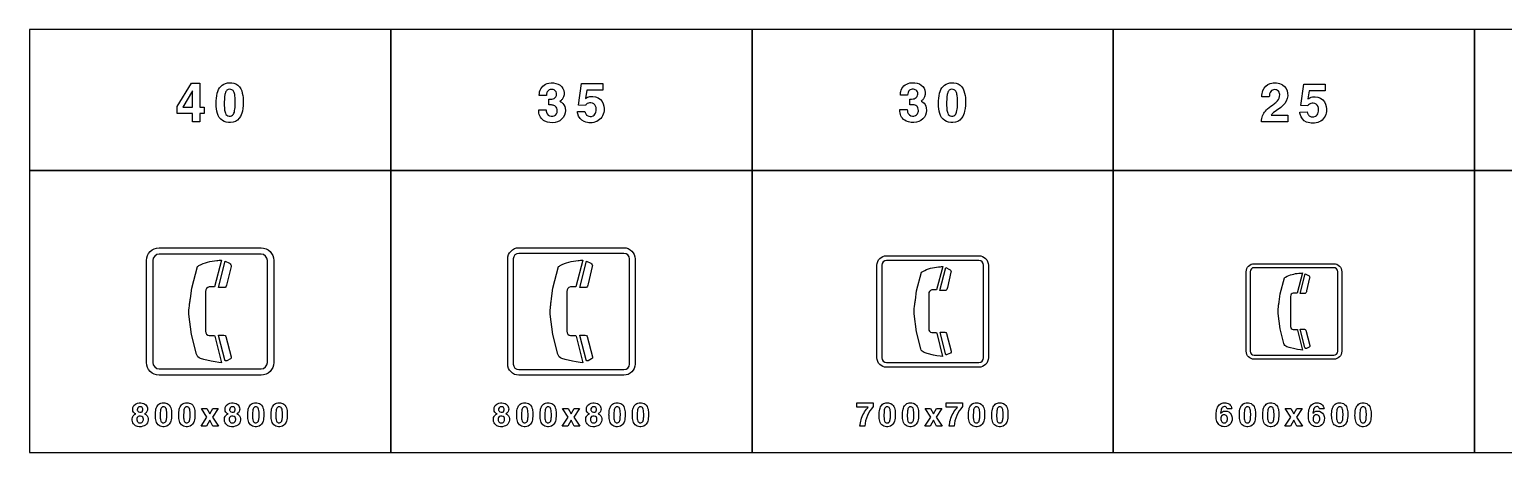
# Model space of a CAD drawing. Extents: x 0 to 18160, y 0 to 2655.
# Drawn here: x 0 to 9262, y 0 to 2655 of the extents above; entities that cross this region are included whole.
import ezdxf

# ---------------------------------------------------------------- set-up
doc = ezdxf.new("R2010")
doc.units = 0
doc.header["$MEASUREMENT"] = 0

msp = doc.modelspace()

# ---------------------------------------------------------------- linework, layer by layer
for points in [[(0, 1770), (2270, 1770), (2270, 2655), (0, 2655)], [(2270, 1770), (4540, 1770), (4540, 2655), (2270, 2655)], [(4540, 1770), (6810, 1770), (6810, 2655), (4540, 2655)], [(6810, 1770), (9080, 1770), (9080, 2655), (6810, 2655)], [(9080, 1770), (11350, 1770), (11350, 2655), (9080, 2655)], [(927.496, 2171.35), (1017.9, 2317.79), (1070.98, 2317.79), (1070.98, 2166.57), (1097.95, 2166.57), (1097.95, 2128.53), (1070.98, 2128.53), (1070.98, 2076.28), (1023.46, 2076.28), (1023.46, 2128.53), (927.496, 2128.53)], [(1023.46, 2269.13), (963.474, 2166.57), (1023.46, 2166.57)], [(0, 0), (2270, 0), (2270, 1770), (0, 1770)], [(2270, 0), (4540, 0), (4540, 1770), (2270, 1770)], [(4540, 0), (6810, 0), (6810, 1770), (4540, 1770)], [(6810, 0), (9080, 0), (9080, 1770), (6810, 1770)], [(9080, 0), (11350, 0), (11350, 1770), (9080, 1770)], [(1115.2, 221.769), (1080.08, 276.319), (1114.84, 276.319), (1133.11, 242.267), (1151.83, 276.319), (1185.98, 276.319), (1150.44, 222.29), (1186.95, 166.272), (1152.4, 166.272), (1132.54, 202.362), (1112.14, 166.272), (1077.99, 166.272)], [(3385.19, 221.769), (3350.07, 276.319), (3384.84, 276.319), (3403.11, 242.267), (3421.83, 276.319), (3455.97, 276.319), (3420.43, 222.29), (3456.95, 166.271), (3422.4, 166.271), (3402.54, 202.361), (3382.14, 166.271), (3347.99, 166.271)], [(5662.41, 221.387), (5627.29, 275.936), (5662.06, 275.936), (5680.33, 241.884), (5699.05, 275.936), (5733.19, 275.936), (5697.65, 221.908), (5734.16, 165.889), (5699.61, 165.889), (5679.76, 201.979), (5659.35, 165.889), (5625.21, 165.889)], [(7925.79, 221.523), (7890.67, 276.072), (7925.43, 276.072), (7943.7, 242.02), (7962.42, 276.072), (7996.57, 276.072), (7961.02, 222.044), (7997.54, 166.025), (7962.99, 166.025), (7943.13, 202.115), (7922.73, 166.025), (7888.58, 166.025)]]:
    msp.add_lwpolyline(points, close=True)
for points in [[(1173.29, 2191.65, -0.0563084), (1179.33, 2254.48, -0.130301), (1201.53, 2298.28, -0.174843), (1243.35, 2319.69, -0.147552), (1296.47, 2313.05, -0.192146), (1333.28, 2269.88, -0.0833996), (1342.52, 2212.85, -0.0545507), (1337.51, 2142.08, -0.116773), (1318.43, 2098, -0.221099), (1263.57, 2070.32, -0.162564), (1212.11, 2082.84, -0.174743), (1180.84, 2128.26, -0.0640867), (1173.37, 2186.95)], [(3199.84, 2150.87), (3246.2, 2150.87, 0.0411845), (3248.26, 2135.66, 0.335066), (3278.75, 2110.39, 0.276505), (3310.74, 2124.92, 0.158203), (3316.31, 2145.65, 0.0878221), (3313.34, 2161.57, 0.217575), (3294.82, 2178.43, 0.0882727), (3273.57, 2181.56), (3262.75, 2181.56), (3262.75, 2216.82, 0.0282129), (3282.34, 2217.42, 0.50028), (3309.31, 2262.91, 0.235001), (3290.79, 2277.96, 0.165496), (3265.12, 2275.67, 0.220849), (3250.9, 2259.12, 0.055705), (3248.02, 2240.92), (3203.2, 2240.92, -0.0488003), (3204.97, 2263.51, -0.30773), (3262.59, 2318.01, -0.146685), (3322.07, 2312.08, -0.469869), (3348.61, 2219.31, -0.0891152), (3336.57, 2207.54), (3332.3, 2204.54, -0.0245333), (3343.48, 2198.14, -0.202429), (3365.75, 2161.45, -0.422325), (3303.08, 2072, -0.154301), (3238.98, 2079.19, -0.287878), (3199.96, 2139.89, -0.0143877)], [(3442.43, 2139.57), (3489.39, 2141.35, 0.0452719), (3495.79, 2125.12, 0.0567733), (3500.53, 2118.25, 0.070207), (3504.95, 2114.77, 0.264984), (3540.97, 2112.87, 0.20748), (3558.38, 2135.98, 0.147389), (3557.24, 2174.01, 0.308532), (3527.86, 2195.42, 0.215743), (3498.08, 2185.19, 0.028781), (3492.71, 2178.95), (3450.09, 2180.96), (3467.91, 2315.64), (3601.95, 2315.64), (3601.95, 2273.77), (3501.51, 2273.77), (3492.55, 2221.76, -0.0211252), (3505.46, 2229.3, -0.121371), (3538.8, 2235.15, -0.244671), (3598.59, 2203.2, -0.173069), (3610.16, 2144.07, -0.256779), (3564.98, 2078.08, -0.199585), (3485.44, 2077.01, -0.245625), (3445.16, 2125.91, -0.0170062)], [(5469.08, 2152.29), (5515.45, 2152.29, 0.0411845), (5517.5, 2137.08, 0.335066), (5547.99, 2111.8, 0.276505), (5579.98, 2126.34, 0.158203), (5585.55, 2147.07, 0.0878221), (5582.59, 2162.99, 0.217575), (5564.07, 2179.85, 0.0882727), (5542.82, 2182.97), (5532, 2182.97), (5532, 2218.24, 0.0282129), (5551.59, 2218.83, 0.50028), (5578.56, 2264.33, 0.235001), (5560.04, 2279.38, 0.165496), (5534.37, 2277.09, 0.220849), (5520.15, 2260.54, 0.055705), (5517.27, 2242.33), (5472.44, 2242.33, -0.0488003), (5474.22, 2264.92, -0.30773), (5531.84, 2319.43, -0.146685), (5591.32, 2313.5, -0.469869), (5617.86, 2220.73, -0.0891152), (5605.81, 2208.96), (5601.55, 2205.96, -0.0245333), (5612.72, 2199.56, -0.202429), (5635, 2162.87, -0.422325), (5572.32, 2073.41, -0.154301), (5508.22, 2080.6, -0.287878), (5469.2, 2141.31, -0.0143877)], [(5711.68, 2191.65, -0.0563084), (5717.72, 2254.48, -0.130301), (5739.91, 2298.28, -0.174843), (5781.74, 2319.69, -0.147552), (5834.86, 2313.05, -0.192146), (5871.66, 2269.88, -0.0833996), (5880.91, 2212.85, -0.0545507), (5875.89, 2142.08, -0.116773), (5856.82, 2098, -0.221099), (5801.96, 2070.32, -0.162564), (5750.5, 2082.84, -0.174743), (5719.22, 2128.26, -0.0640867), (5711.76, 2186.95)], [(7741.06, 2074.79, -0.0640343), (7742.32, 2095.72, -0.161687), (7778.14, 2156.27, -0.0283718), (7819.97, 2188.65, 0.0545111), (7840.86, 2206.58, 0.192461), (7855.83, 2246.12, 0.234238), (7842.24, 2272.5, 0.196223), (7816.92, 2277.28, 0.252425), (7795.01, 2260.1, 0.0856617), (7790.86, 2243.08, 0.0202329), (7790.15, 2231.39), (7743.51, 2231.39, -0.0983795), (7749.55, 2272.7, -0.245047), (7795.72, 2315.83, -0.207102), (7872.69, 2307.49, -0.233443), (7905.15, 2255.16, -0.20961), (7886.99, 2190.98, -0.0785124), (7853.06, 2159.51, 0.0107372), (7817.24, 2133.72, 0.0665092), (7801.36, 2117.68), (7905.86, 2117.68), (7905.86, 2074.79)], [(1224.67, 2161.12, 0.0124589), (1225.19, 2154.8, 0.0668192), (1230.79, 2129.4, 0.615362), (1281.7, 2123.79, 0.0726881), (1287.15, 2136.83, 0.0588562), (1291.85, 2174.11, 0.0389037), (1290.23, 2241.09, 0.084671), (1283.64, 2264.43, 0.156013), (1272.18, 2276.6, 0.143208), (1256.47, 2279.56, 0.172584), (1240.71, 2273.36, 0.132565), (1230.76, 2257.8, 0.0498315), (1226.21, 2236.08, 0.0368731)], [(5763.06, 2161.12, 0.0124589), (5763.57, 2154.8, 0.0668192), (5769.18, 2129.4, 0.615362), (5820.09, 2123.79, 0.0726881), (5825.54, 2136.83, 0.0588562), (5830.24, 2174.11, 0.0389037), (5828.62, 2241.09, 0.084671), (5822.02, 2264.43, 0.156013), (5810.57, 2276.6, 0.143208), (5794.85, 2279.56, 0.172584), (5779.09, 2273.36, 0.132565), (5769.14, 2257.8, 0.0498315), (5764.6, 2236.08, 0.0368731)], [(7981.21, 2136.73), (8028.16, 2138.5, 0.0452719), (8034.56, 2122.27, 0.0567733), (8039.3, 2115.4, 0.070207), (8043.73, 2111.92, 0.264984), (8079.74, 2110.03, 0.20748), (8097.16, 2133.13, 0.147389), (8096.01, 2171.17, 0.308532), (8066.63, 2192.57, 0.215743), (8036.85, 2182.34, 0.028781), (8031.48, 2176.1), (7988.87, 2178.12), (8006.68, 2312.79), (8140.72, 2312.79), (8140.72, 2270.93), (8040.29, 2270.93), (8031.32, 2218.92, -0.0211252), (8044.24, 2226.46, -0.121371), (8077.57, 2232.3, -0.244671), (8137.36, 2200.35, -0.173069), (8148.94, 2141.23, -0.256779), (8103.76, 2075.23, -0.199585), (8024.22, 2074.17, -0.245625), (7983.93, 2123.06, -0.0170062)], [(815, 484.995, -0.414213), (735, 564.995), (735, 1204.99, -0.414213), (815, 1284.99), (1455, 1284.99, -0.414213), (1535, 1204.99), (1535, 564.995, -0.414213), (1455, 484.995)], [(815, 524.995), (1455, 524.995, 0.414213), (1495, 564.995), (1495, 1204.99, 0.414213), (1455, 1244.99), (815, 1244.99, 0.414213), (775, 1204.99), (775, 564.995, 0.414213)], [(1106.84, 761.645, 0.0484722), (1106.94, 760.494, 0.396378), (1129.07, 733.856), (1163.33, 733.792), (1164.23, 729.585), (1206.42, 562.235), (1189.16, 564.575), (1165.76, 568.118), (1141.1, 572.868), (1094.88, 583.387), (1073.94, 590.587, -0.258111), (1050.21, 617.352), (1019.02, 739.585), (1001.72, 867.885, -0.0373444), (1004.46, 920.019, 0.0129558), (1005.2, 927.304, -0.0205744), (1006.56, 938.851, 0.00943642), (1010.79, 966.403), (1019.1, 1032.21), (1054.73, 1167.46, -0.0101235), (1064.77, 1173.1, -0.103598), (1176.62, 1205.47, 0.00858605), (1206.67, 1207.76), (1162.49, 1039.44), (1128.48, 1039.23, 0.332436), (1106.61, 1011.02)], [(3075, 484.995, -0.414213), (3005, 554.995), (3005, 1215, -0.414213), (3075, 1285), (3735, 1285, -0.414213), (3805, 1215), (3805, 554.995, -0.414213), (3735, 484.995)], [(3075, 519.995), (3735, 519.995, 0.414213), (3770, 554.995), (3770, 1215, 0.414213), (3735, 1250), (3075, 1250, 0.414213), (3040, 1215), (3040, 554.995, 0.414213)], [(3376.84, 761.645, 0.0484722), (3376.94, 760.494, 0.396378), (3399.07, 733.856), (3433.33, 733.792), (3434.23, 729.585), (3476.42, 562.235), (3459.16, 564.575), (3435.76, 568.118), (3411.1, 572.868), (3364.88, 583.387), (3343.94, 590.587, -0.258111), (3320.21, 617.352), (3289.02, 739.585), (3271.72, 867.885, -0.0373444), (3274.46, 920.019, 0.0129558), (3275.2, 927.304, -0.0205744), (3276.56, 938.851, 0.00943642), (3280.79, 966.403), (3289.1, 1032.21), (3324.73, 1167.46, -0.0101235), (3334.77, 1173.1, -0.103598), (3446.62, 1205.47, 0.00858605), (3476.67, 1207.76), (3432.49, 1039.44), (3398.48, 1039.23, 0.332436), (3376.61, 1011.02)], [(5385, 534.995, -0.414213), (5325, 594.995), (5325, 1174.99, -0.414213), (5385, 1234.99), (5965, 1234.99, -0.414213), (6025, 1174.99), (6025, 594.995, -0.414213), (5965, 534.995)], [(5385, 564.995), (5965, 564.995, 0.414213), (5995, 594.995), (5995, 1174.99, 0.414213), (5965, 1204.99), (5385, 1204.99, 0.414213), (5355, 1174.99), (5355, 594.995, 0.414213)], [(1229.58, 1200.45), (1256.52, 1187.44, -0.351842), (1266.35, 1166.75), (1240.44, 1058.11), (1238.69, 1050.01, -0.155811), (1232.14, 1038.69, -0.186095), (1224.47, 1035.73), (1187.33, 1035.73)], [(3499.58, 1200.45), (3526.52, 1187.44, -0.351842), (3536.35, 1166.75), (3510.44, 1058.11), (3508.69, 1050.01, -0.155811), (3502.14, 1038.69, -0.186095), (3494.47, 1035.73), (3457.33, 1035.73)], [(5650.36, 777.064, 0.0484722), (5650.45, 776.057, 0.396378), (5669.81, 752.748), (5699.79, 752.693), (5700.57, 749.011), (5737.49, 602.58), (5722.39, 604.628), (5701.91, 607.728), (5680.34, 611.884), (5639.9, 621.088), (5621.57, 627.388, -0.258111), (5600.81, 650.808), (5573.52, 757.761), (5558.38, 870.024, -0.0373444), (5560.78, 915.641, 0.0129558), (5561.43, 922.016, -0.0205744), (5562.61, 932.119, 0.00943642), (5566.32, 956.227), (5573.59, 1013.81), (5604.77, 1132.15, -0.0101235), (5613.55, 1137.08, -0.103598), (5711.41, 1165.41, 0.00858605), (5737.71, 1167.41), (5699.06, 1020.13), (5669.29, 1019.95, 0.332436), (5650.16, 995.267)], [(5757.76, 1161.02), (5781.33, 1149.63, -0.351842), (5789.93, 1131.53), (5767.26, 1036.47), (5765.73, 1029.39, -0.155811), (5760, 1019.48, -0.186095), (5753.29, 1016.89), (5720.79, 1016.89)], [(7695, 584.995, -0.414213), (7645, 634.995), (7645, 1134.99, -0.414213), (7695, 1184.99), (8195, 1184.99, -0.414213), (8245, 1134.99), (8245, 634.995, -0.414213), (8195, 584.995)], [(7695, 609.995), (8195, 609.995, 0.414213), (8220, 634.995), (8220, 1134.99, 0.414213), (8195, 1159.99), (7695, 1159.99, 0.414213), (7670, 1134.99), (7670, 634.995, 0.414213)], [(7923.88, 792.482, 0.0484722), (7923.96, 791.619, 0.396378), (7940.55, 771.641), (7966.25, 771.593), (7966.92, 768.437), (7998.56, 642.925), (7985.62, 644.68), (7968.07, 647.337), (7949.57, 650.9), (7914.91, 658.789), (7899.21, 664.189, -0.258111), (7881.41, 684.263), (7858.02, 775.937), (7845.04, 872.162, -0.0373444), (7847.1, 911.263, 0.0129558), (7847.65, 916.727, -0.0205744), (7848.67, 925.387, 0.00943642), (7851.84, 946.051), (7858.08, 995.406), (7884.8, 1096.84, -0.0101235), (7892.33, 1101.07, -0.103598), (7976.21, 1125.35, 0.00858605), (7998.75, 1127.07), (7965.62, 1000.83), (7940.11, 1000.67, 0.332436), (7923.71, 979.514)], [(8015.94, 1121.58), (8036.14, 1111.83, -0.351842), (8043.51, 1096.31), (8024.08, 1014.83), (8022.77, 1008.76, -0.155811), (8017.86, 1000.27, -0.186095), (8012.11, 998.046), (7984.25, 998.049)], [(5762.96, 613.534, -0.144131), (5759.69, 613.557, -0.187476), (5757.35, 615.835, -0.0469624), (5756.42, 618.062), (5755.73, 620.146), (5723.27, 745.983), (5721.37, 754.596), (5751.27, 754.641, -0.337644), (5760.91, 747.286), (5791.35, 635.896, -0.358767), (5786.12, 624.302), (5766.56, 614.658, -0.0102631)], [(8020.39, 652.314, -0.144131), (8017.59, 652.334, -0.187476), (8015.58, 654.287, -0.0469624), (8014.79, 656.195), (8014.2, 657.981), (7986.37, 765.842), (7984.75, 773.225), (8010.37, 773.263, -0.337644), (8018.63, 766.959), (8044.73, 671.481, -0.358767), (8040.25, 661.544), (8023.48, 653.278, -0.0102631)], [(1235.52, 574.754, -0.144131), (1231.79, 574.78, -0.187476), (1229.11, 577.384, -0.0469624), (1228.05, 579.928), (1227.27, 582.31), (1190.16, 726.124), (1188, 735.968), (1222.16, 736.019, -0.337644), (1233.18, 727.614), (1267.97, 600.31, -0.358767), (1262, 587.06), (1239.64, 576.039, -0.0102631)], [(3505.52, 574.754, -0.144131), (3501.79, 574.78, -0.187476), (3499.11, 577.384, -0.0469624), (3498.05, 579.928), (3497.27, 582.31), (3460.16, 726.124), (3458, 735.968), (3492.16, 736.019, -0.337644), (3503.18, 727.614), (3537.97, 600.31, -0.358767), (3532, 587.06), (3509.64, 576.039, -0.0102631)], [(667.968, 242.323, -0.0382282), (664.485, 243.627, -0.270406), (649.106, 267.703, -0.377372), (679.437, 309.622, -0.15371), (717.921, 307.513, -0.416366), (738.324, 258.058, -0.173733), (723.774, 243.674), (722.328, 242.987, -0.0479914), (731.997, 238.034, -0.173856), (743.608, 221.873, -0.440125), (712.542, 164.243, -0.184), (667.115, 168.106, -0.410286), (649.627, 226.897, -0.151435), (664.035, 240.357)], [(677.305, 267.821, 0.0587981), (678.181, 263.887, 0.18403), (685.267, 254.717, 0.217144), (702.684, 253.485, 0.192437), (710.883, 260.57, 0.157808), (712.542, 273.982, 0.166677), (707.968, 282.821, 0.173614), (695.954, 287.323, 0.2359), (681.001, 280.902, 0.184791)], [(791.138, 234.258, -0.0563084), (794.763, 271.959, -0.130301), (808.081, 298.238, -0.174843), (833.176, 311.082, -0.147552), (865.048, 307.101, -0.192146), (887.133, 281.201, -0.0833996), (892.678, 246.983, -0.0545507), (889.668, 204.518, -0.116773), (878.223, 178.073, -0.221099), (845.308, 161.461, -0.162564), (814.432, 168.973, -0.174743), (795.664, 196.224, -0.0640867), (791.185, 231.438)], [(821.967, 215.94, 0.0124589), (822.275, 212.149, 0.0668192), (825.64, 196.912, 0.615362), (856.185, 193.547, 0.0726881), (859.455, 201.367, 0.0588562), (862.275, 223.736, 0.0389037), (861.303, 263.926, 0.084671), (857.346, 277.93, 0.156013), (850.474, 285.229, 0.143208), (841.043, 287.006, 0.172584), (831.588, 283.286, 0.132565), (825.616, 273.949, 0.0498315), (822.891, 260.916, 0.0368731)], [(937.884, 234.249, -0.0563084), (941.509, 271.95, -0.130301), (954.827, 298.23, -0.174843), (979.922, 311.073, -0.147552), (1011.79, 307.092, -0.192146), (1033.88, 281.192, -0.0833996), (1039.42, 246.974, -0.0545507), (1036.41, 204.509, -0.116773), (1024.97, 178.064, -0.221099), (992.054, 161.452, -0.162564), (961.178, 168.964, -0.174743), (942.41, 196.215, -0.0640867), (937.931, 231.429)], [(968.713, 215.931, 0.0124589), (969.021, 212.14, 0.0668192), (972.386, 196.903, 0.615362), (1002.93, 193.538, 0.0726881), (1006.2, 201.358, 0.0588562), (1009.02, 223.727, 0.0389037), (1008.05, 263.917, 0.084671), (1004.09, 277.922, 0.156013), (997.22, 285.22, 0.143208), (987.789, 286.997, 0.172584), (978.334, 283.277, 0.132565), (972.362, 273.94, 0.0498315), (969.637, 260.907, 0.0368731)], [(1248.01, 242.296, -0.0382282), (1244.53, 243.599, -0.270406), (1229.15, 267.675, -0.377372), (1259.48, 309.594, -0.15371), (1297.96, 307.485, -0.416366), (1318.36, 258.03, -0.173733), (1303.81, 243.646), (1302.37, 242.959, -0.0479914), (1312.04, 238.007, -0.173856), (1323.65, 221.846, -0.440125), (1292.58, 164.215, -0.184), (1247.16, 168.078, -0.410286), (1229.67, 226.869, -0.151435), (1244.08, 240.329)], [(1257.35, 267.793, 0.0587981), (1258.22, 263.86, 0.18403), (1265.31, 254.689, 0.217144), (1282.72, 253.457, 0.192437), (1290.92, 260.542, 0.157808), (1292.58, 273.955, 0.166677), (1288.01, 282.793, 0.173614), (1276, 287.296, 0.2359), (1261.04, 280.874, 0.184791)], [(1371.18, 234.284, -0.0563084), (1374.8, 271.986, -0.130301), (1388.12, 298.265, -0.174843), (1413.22, 311.109, -0.147552), (1445.09, 307.128, -0.192146), (1467.17, 281.228, -0.0833996), (1472.72, 247.01, -0.0545507), (1469.71, 204.545, -0.116773), (1458.26, 178.1, -0.221099), (1425.35, 161.488, -0.162564), (1394.47, 169, -0.174743), (1375.7, 196.251, -0.0640867), (1371.23, 231.465)], [(1402.01, 215.967, 0.0124589), (1402.32, 212.175, 0.0668192), (1405.68, 196.939, 0.615362), (1436.23, 193.574, 0.0726881), (1439.5, 201.394, 0.0588562), (1442.32, 223.763, 0.0389037), (1441.34, 263.953, 0.084671), (1437.39, 277.957, 0.156013), (1430.52, 285.256, 0.143208), (1421.08, 287.033, 0.172584), (1411.63, 283.313, 0.132565), (1405.66, 273.976, 0.0498315), (1402.93, 260.943, 0.0368731)], [(1517.93, 234.312, -0.0563084), (1521.55, 272.013, -0.130301), (1534.87, 298.293, -0.174843), (1559.96, 311.136, -0.147552), (1591.83, 307.155, -0.192146), (1613.92, 281.255, -0.0833996), (1619.47, 247.037, -0.0545507), (1616.46, 204.573, -0.116773), (1605.01, 178.127, -0.221099), (1572.1, 161.516, -0.162564), (1541.22, 169.028, -0.174743), (1522.45, 196.279, -0.0640867), (1517.97, 231.492)], [(1548.75, 215.994, 0.0124589), (1549.06, 212.203, 0.0668192), (1552.43, 196.966, 0.615362), (1582.97, 193.601, 0.0726881), (1586.24, 201.421, 0.0588562), (1589.06, 223.791, 0.0389037), (1588.09, 263.98, 0.084671), (1584.13, 277.985, 0.156013), (1577.26, 285.283, 0.143208), (1567.83, 287.061, 0.172584), (1558.38, 283.34, 0.132565), (1552.4, 274.004, 0.0498315), (1549.68, 260.971, 0.0368731)], [(2937.96, 242.323, -0.0382282), (2934.48, 243.627, -0.270406), (2919.1, 267.702, -0.377372), (2949.43, 309.622, -0.15371), (2987.91, 307.513, -0.416366), (3008.32, 258.058, -0.173733), (2993.77, 243.674), (2992.32, 242.987, -0.0479914), (3001.99, 238.034, -0.173856), (3013.6, 221.873, -0.440125), (2982.54, 164.243, -0.184), (2937.11, 168.105, -0.410286), (2919.62, 226.897, -0.151435), (2934.03, 240.357)], [(2947.3, 267.821, 0.0587981), (2948.18, 263.887, 0.18403), (2955.26, 254.717, 0.217144), (2972.68, 253.485, 0.192437), (2980.88, 260.57, 0.157808), (2982.54, 273.982, 0.166677), (2977.96, 282.821, 0.173614), (2965.95, 287.323, 0.2359), (2950.99, 280.902, 0.184791)], [(3061.13, 234.257, -0.0563084), (3064.76, 271.959, -0.130301), (3078.07, 298.238, -0.174843), (3103.17, 311.082, -0.147552), (3135.04, 307.101, -0.192146), (3157.13, 281.2, -0.0833996), (3162.67, 246.982, -0.0545507), (3159.66, 204.518, -0.116773), (3148.22, 178.073, -0.221099), (3115.3, 161.461, -0.162564), (3084.43, 168.973, -0.174743), (3065.66, 196.224, -0.0640867), (3061.18, 231.437)], [(3091.96, 215.94, 0.0124589), (3092.27, 212.148, 0.0668192), (3095.63, 196.911, 0.615362), (3126.18, 193.546, 0.0726881), (3129.45, 201.366, 0.0588562), (3132.27, 223.736, 0.0389037), (3131.3, 263.926, 0.084671), (3127.34, 277.93, 0.156013), (3120.47, 285.229, 0.143208), (3111.04, 287.006, 0.172584), (3101.58, 283.286, 0.132565), (3095.61, 273.949, 0.0498315), (3092.88, 260.916, 0.0368731)], [(3207.88, 234.248, -0.0563084), (3211.5, 271.95, -0.130301), (3224.82, 298.229, -0.174843), (3249.92, 311.073, -0.147552), (3281.79, 307.092, -0.192146), (3303.87, 281.192, -0.0833996), (3309.42, 246.974, -0.0545507), (3306.41, 204.509, -0.116773), (3294.96, 178.064, -0.221099), (3262.05, 161.452, -0.162564), (3231.17, 168.964, -0.174743), (3212.4, 196.215, -0.0640867), (3207.92, 231.428)], [(3238.71, 215.931, 0.0124589), (3239.02, 212.139, 0.0668192), (3242.38, 196.902, 0.615362), (3272.92, 193.537, 0.0726881), (3276.19, 201.357, 0.0588562), (3279.02, 223.727, 0.0389037), (3278.04, 263.917, 0.084671), (3274.09, 277.921, 0.156013), (3267.21, 285.22, 0.143208), (3257.78, 286.997, 0.172584), (3248.33, 283.277, 0.132565), (3242.36, 273.94, 0.0498315), (3239.63, 260.907, 0.0368731)], [(3518, 242.296, -0.0382282), (3514.52, 243.599, -0.270406), (3499.14, 267.675, -0.377372), (3529.47, 309.594, -0.15371), (3567.96, 307.485, -0.416366), (3588.36, 258.03, -0.173733), (3573.81, 243.646), (3572.36, 242.959, -0.0479914), (3582.03, 238.007, -0.173856), (3593.64, 221.845, -0.440125), (3562.58, 164.215, -0.184), (3517.15, 168.078, -0.410286), (3499.66, 226.869, -0.151435), (3514.07, 240.329)], [(3527.34, 267.793, 0.0587981), (3528.22, 263.86, 0.18403), (3535.3, 254.689, 0.217144), (3552.72, 253.457, 0.192437), (3560.92, 260.542, 0.157808), (3562.58, 273.954, 0.166677), (3558, 282.793, 0.173614), (3545.99, 287.296, 0.2359), (3531.04, 280.874, 0.184791)], [(3641.17, 234.284, -0.0563084), (3644.8, 271.986, -0.130301), (3658.12, 298.265, -0.174843), (3683.21, 311.109, -0.147552), (3715.08, 307.128, -0.192146), (3737.17, 281.227, -0.0833996), (3742.71, 247.009, -0.0545507), (3739.7, 204.545, -0.116773), (3728.26, 178.099, -0.221099), (3695.34, 161.488, -0.162564), (3664.47, 169, -0.174743), (3645.7, 196.251, -0.0640867), (3641.22, 231.464)], [(3672, 215.967, 0.0124589), (3672.31, 212.175, 0.0668192), (3675.68, 196.938, 0.615362), (3706.22, 193.573, 0.0726881), (3709.49, 201.393, 0.0588562), (3712.31, 223.763, 0.0389037), (3711.34, 263.953, 0.084671), (3707.38, 277.957, 0.156013), (3700.51, 285.256, 0.143208), (3691.08, 287.033, 0.172584), (3681.62, 283.313, 0.132565), (3675.65, 273.976, 0.0498315), (3672.93, 260.943, 0.0368731)], [(3787.92, 234.312, -0.0563084), (3791.54, 272.013, -0.130301), (3804.86, 298.293, -0.174843), (3829.96, 311.136, -0.147552), (3861.83, 307.155, -0.192146), (3883.91, 281.255, -0.0833996), (3889.46, 247.037, -0.0545507), (3886.45, 204.572, -0.116773), (3875, 178.127, -0.221099), (3842.09, 161.515, -0.162564), (3811.21, 169.027, -0.174743), (3792.44, 196.278, -0.0640867), (3787.97, 231.492)], [(3818.75, 215.994, 0.0124589), (3819.06, 212.203, 0.0668192), (3822.42, 196.966, 0.615362), (3852.97, 193.601, 0.0726881), (3856.24, 201.421, 0.0588562), (3859.06, 223.79, 0.0389037), (3858.08, 263.98, 0.084671), (3854.13, 277.985, 0.156013), (3847.26, 285.283, 0.143208), (3837.82, 287.06, 0.172584), (3828.37, 283.34, 0.132565), (3822.4, 274.004, 0.0498315), (3819.67, 260.97, 0.0368731)], [(5197.97, 311.538), (5301.72, 311.538), (5301.72, 287.747, 0.17337), (5248.52, 165.709), (5218.19, 165.709, -0.0554097), (5224.99, 205.33, -0.10295), (5266.79, 281.111), (5270.2, 285.353), (5197.97, 285.353)], [(5338.35, 233.875, -0.0563084), (5341.98, 271.576, -0.130301), (5355.29, 297.856, -0.174843), (5380.39, 310.699, -0.147552), (5412.26, 306.718, -0.192146), (5434.35, 280.818, -0.0833996), (5439.89, 246.6, -0.0545507), (5436.88, 204.136, -0.116773), (5425.44, 177.69, -0.221099), (5392.52, 161.079, -0.162564), (5361.64, 168.591, -0.174743), (5342.88, 195.842, -0.0640867), (5338.4, 231.055)], [(5369.18, 215.557, 0.0124589), (5369.49, 211.766, 0.0668192), (5372.85, 196.529, 0.615362), (5403.4, 193.164, 0.0726881), (5406.67, 200.984, 0.0588562), (5409.49, 223.354, 0.0389037), (5408.52, 263.543, 0.084671), (5404.56, 277.548, 0.156013), (5397.69, 284.846, 0.143208), (5388.26, 286.624, 0.172584), (5378.8, 282.903, 0.132565), (5372.83, 273.567, 0.0498315), (5370.1, 260.534, 0.0368731)], [(5485.1, 233.866, -0.0563084), (5488.72, 271.567, -0.130301), (5502.04, 297.847, -0.174843), (5527.13, 310.69, -0.147552), (5559.01, 306.709, -0.192146), (5581.09, 280.809, -0.0833996), (5586.64, 246.591, -0.0545507), (5583.63, 204.127, -0.116773), (5572.18, 177.681, -0.221099), (5539.27, 161.07, -0.162564), (5508.39, 168.582, -0.174743), (5489.62, 195.833, -0.0640867), (5485.14, 231.046)], [(5515.93, 215.548, 0.0124589), (5516.23, 211.757, 0.0668192), (5519.6, 196.52, 0.615362), (5550.14, 193.155, 0.0726881), (5553.41, 200.975, 0.0588562), (5556.23, 223.345, 0.0389037), (5555.26, 263.534, 0.084671), (5551.31, 277.539, 0.156013), (5544.43, 284.837, 0.143208), (5535, 286.615, 0.172584), (5525.55, 282.894, 0.132565), (5519.58, 273.558, 0.0498315), (5516.85, 260.525, 0.0368731)], [(5759.16, 311.51), (5862.9, 311.51), (5862.9, 287.719, 0.17337), (5809.7, 165.681), (5779.37, 165.681, -0.0554097), (5786.17, 205.302, -0.10295), (5827.97, 281.084), (5831.38, 285.325), (5759.16, 285.325)], [(5899.54, 233.902, -0.0563084), (5903.16, 271.603, -0.130301), (5916.48, 297.883, -0.174843), (5941.57, 310.726, -0.147552), (5973.44, 306.745, -0.192146), (5995.53, 280.845, -0.0833996), (6001.08, 246.627, -0.0545507), (5998.07, 204.162, -0.116773), (5986.62, 177.717, -0.221099), (5953.71, 161.106, -0.162564), (5922.83, 168.618, -0.174743), (5904.06, 195.869, -0.0640867), (5899.58, 231.082)], [(5930.36, 215.584, 0.0124589), (5930.67, 211.793, 0.0668192), (5934.04, 196.556, 0.615362), (5964.58, 193.191, 0.0726881), (5967.85, 201.011, 0.0588562), (5970.67, 223.381, 0.0389037), (5969.7, 263.57, 0.084671), (5965.74, 277.575, 0.156013), (5958.87, 284.873, 0.143208), (5949.44, 286.651, 0.172584), (5939.99, 282.93, 0.132565), (5934.01, 273.594, 0.0498315), (5931.29, 260.561, 0.0368731)], [(6046.28, 233.929, -0.0563084), (6049.91, 271.631, -0.130301), (6063.22, 297.91, -0.174843), (6088.32, 310.754, -0.147552), (6120.19, 306.773, -0.192146), (6142.28, 280.872, -0.0833996), (6147.82, 246.654, -0.0545507), (6144.81, 204.19, -0.116773), (6133.37, 177.744, -0.221099), (6100.45, 161.133, -0.162564), (6069.58, 168.645, -0.174743), (6050.81, 195.896, -0.0640867), (6046.33, 231.109)], [(6077.11, 215.612, 0.0124589), (6077.42, 211.82, 0.0668192), (6080.78, 196.583, 0.615362), (6111.33, 193.218, 0.0726881), (6114.6, 201.038, 0.0588562), (6117.42, 223.408, 0.0389037), (6116.45, 263.597, 0.084671), (6112.49, 277.602, 0.156013), (6105.62, 284.901, 0.143208), (6096.19, 286.678, 0.172584), (6086.73, 282.958, 0.132565), (6080.76, 273.621, 0.0498315), (6078.03, 260.588, 0.0368731)], [(7553.86, 273.901), (7525.61, 273.901, 0.0333099), (7523.62, 279.233, 0.308433), (7507.89, 287.93, 0.256298), (7491.16, 277.717, 0.0718547), (7486.8, 266.674, 0.0422837), (7483.79, 247.859, -0.0343264), (7495.07, 255.821, -0.198215), (7524.83, 258.546, -0.294049), (7555.09, 226.603, -0.195966), (7547.53, 181.769, -0.251599), (7509.24, 161.911, -0.162734), (7477.67, 171.224, -0.142524), (7461.25, 194.636, -0.0867955), (7455.85, 229.162, -0.0561633), (7459.19, 267.835, -0.143087), (7476.01, 299.778, -0.165016), (7500.4, 311.366, -0.137094), (7531.63, 307.598, -0.238813), (7552.18, 282.1, -0.0169871)], [(7601.73, 234.02, -0.0563084), (7605.35, 271.721, -0.130301), (7618.67, 298.001, -0.174843), (7643.76, 310.845, -0.147552), (7675.64, 306.864, -0.192146), (7697.72, 280.963, -0.0833996), (7703.27, 246.745, -0.0545507), (7700.26, 204.281, -0.116773), (7688.81, 177.835, -0.221099), (7655.9, 161.224, -0.162564), (7625.02, 168.736, -0.174743), (7606.25, 195.987, -0.0640867), (7601.77, 231.2)], [(7632.56, 215.702, 0.0124589), (7632.86, 211.911, 0.0668192), (7636.23, 196.674, 0.615362), (7666.77, 193.309, 0.0726881), (7670.04, 201.129, 0.0588562), (7672.86, 223.499, 0.0389037), (7671.89, 263.688, 0.084671), (7667.94, 277.693, 0.156013), (7661.06, 284.992, 0.143208), (7651.63, 286.769, 0.172584), (7642.18, 283.048, 0.132565), (7636.21, 273.712, 0.0498315), (7633.48, 260.679, 0.0368731)], [(7748.47, 234.02, -0.0563084), (7752.1, 271.721, -0.130301), (7765.42, 298.001, -0.174843), (7790.51, 310.845, -0.147552), (7822.38, 306.864, -0.192146), (7844.47, 280.963, -0.0833996), (7850.01, 246.745, -0.0545507), (7847, 204.281, -0.116773), (7835.56, 177.835, -0.221099), (7802.64, 161.224, -0.162564), (7771.77, 168.736, -0.174743), (7753, 195.987, -0.0640867), (7748.52, 231.2)], [(7779.3, 215.702, 0.0124589), (7779.61, 211.911, 0.0668192), (7782.98, 196.674, 0.615362), (7813.52, 193.309, 0.0726881), (7816.79, 201.129, 0.0588562), (7819.61, 223.499, 0.0389037), (7818.64, 263.688, 0.084671), (7814.68, 277.693, 0.156013), (7807.81, 284.992, 0.143208), (7798.38, 286.769, 0.172584), (7788.92, 283.048, 0.132565), (7782.95, 273.712, 0.0498315), (7780.23, 260.679, 0.0368731)], [(8133.77, 273.892), (8105.52, 273.892, 0.0333099), (8103.53, 279.224, 0.308433), (8087.8, 287.92, 0.256298), (8071.07, 277.707, 0.0718547), (8066.71, 266.664, 0.0422837), (8063.7, 247.849, -0.0343264), (8074.98, 255.811, -0.198215), (8104.74, 258.536, -0.294049), (8135, 226.593, -0.195966), (8127.44, 181.759, -0.251599), (8089.15, 161.902, -0.162734), (8057.58, 171.214, -0.142524), (8041.16, 194.627, -0.0867955), (8035.76, 229.153, -0.0561633), (8039.1, 267.826, -0.143087), (8055.93, 299.769, -0.165016), (8080.31, 311.356, -0.137094), (8111.54, 307.589, -0.238813), (8132.09, 282.091, -0.0169871)], [(8181.64, 234.038, -0.0563084), (8185.26, 271.739, -0.130301), (8198.58, 298.019, -0.174843), (8223.68, 310.862, -0.147552), (8255.55, 306.881, -0.192146), (8277.63, 280.981, -0.0833996), (8283.18, 246.763, -0.0545507), (8280.17, 204.298, -0.116773), (8268.72, 177.853, -0.221099), (8235.81, 161.242, -0.162564), (8204.93, 168.754, -0.174743), (8186.16, 196.005, -0.0640867), (8181.69, 231.218)], [(8212.47, 215.72, 0.0124589), (8212.78, 211.929, 0.0668192), (8216.14, 196.692, 0.615362), (8246.68, 193.327, 0.0726881), (8249.96, 201.147, 0.0588562), (8252.78, 223.517, 0.0389037), (8251.8, 263.706, 0.084671), (8247.85, 277.711, 0.156013), (8240.97, 285.009, 0.143208), (8231.54, 286.787, 0.172584), (8222.09, 283.066, 0.132565), (8216.12, 273.73, 0.0498315), (8213.39, 260.697, 0.0368731)], [(8328.38, 234.065, -0.0563084), (8332.01, 271.767, -0.130301), (8345.33, 298.046, -0.174843), (8370.42, 310.89, -0.147552), (8402.29, 306.909, -0.192146), (8424.38, 281.008, -0.0833996), (8429.92, 246.79, -0.0545507), (8426.91, 204.326, -0.116773), (8415.47, 177.88, -0.221099), (8382.55, 161.269, -0.162564), (8351.68, 168.781, -0.174743), (8332.91, 196.032, -0.0640867), (8328.43, 231.245)], [(8359.21, 215.748, 0.0124589), (8359.52, 211.956, 0.0668192), (8362.89, 196.719, 0.615362), (8393.43, 193.354, 0.0726881), (8396.7, 201.174, 0.0588562), (8399.52, 223.544, 0.0389037), (8398.55, 263.733, 0.084671), (8394.59, 277.738, 0.156013), (8387.72, 285.037, 0.143208), (8378.29, 286.814, 0.172584), (8368.83, 283.094, 0.132565), (8362.86, 273.757, 0.0498315), (8360.14, 260.724, 0.0368731)], [(674.84, 207.087, 0.0490068), (675.764, 200.381, 0.121824), (679.864, 191.992, 0.229649), (696.878, 185.641, 0.256774), (712.873, 195.57, 0.178638), (714.674, 215.12, 0.196143), (706.475, 226.186, 0.197496), (689.082, 228.271, 0.222887), (677.163, 219.006, 0.124888)], [(1254.88, 207.059, 0.0490068), (1255.81, 200.353, 0.121824), (1259.91, 191.964, 0.229649), (1276.92, 185.613, 0.256774), (1292.91, 195.542, 0.178638), (1294.72, 215.092, 0.196143), (1286.52, 226.158, 0.197496), (1269.12, 228.244, 0.222887), (1257.2, 218.978, 0.124888)], [(2944.83, 207.086, 0.0490068), (2945.76, 200.38, 0.121824), (2949.86, 191.992, 0.229649), (2966.87, 185.641, 0.256774), (2982.87, 195.57, 0.178638), (2984.67, 215.12, 0.196143), (2976.47, 226.186, 0.197496), (2959.08, 228.271, 0.222887), (2947.16, 219.006, 0.124888)], [(3524.88, 207.059, 0.0490068), (3525.8, 200.352, 0.121824), (3529.9, 191.964, 0.229649), (3546.91, 185.613, 0.256774), (3562.91, 195.542, 0.178638), (3564.71, 215.092, 0.196143), (3556.51, 226.158, 0.197496), (3539.12, 228.244, 0.222887), (3527.2, 218.978, 0.124888)], [(7485.38, 212.1, 0.0641861), (7486.63, 201.84, 0.139351), (7492.27, 191.745, 0.240104), (7510.16, 186.129, 0.267924), (7524.24, 196.247, 0.140614), (7527.13, 216.603, 0.112774), (7523.19, 227.693, 0.271024), (7505.59, 236.271, 0.294594), (7487.58, 224.423, 0.0908659)], [(8065.29, 212.091, 0.0641861), (8066.54, 201.83, 0.139351), (8072.18, 191.736, 0.240104), (8090.07, 186.119, 0.267924), (8104.15, 196.238, 0.140614), (8107.04, 216.593, 0.112774), (8103.11, 227.683, 0.271024), (8085.5, 236.262, 0.294594), (8067.49, 224.413, 0.0908659)]]:
    msp.add_lwpolyline(points, format="xyb", close=True)

doc.saveas('drawing.dxf')
